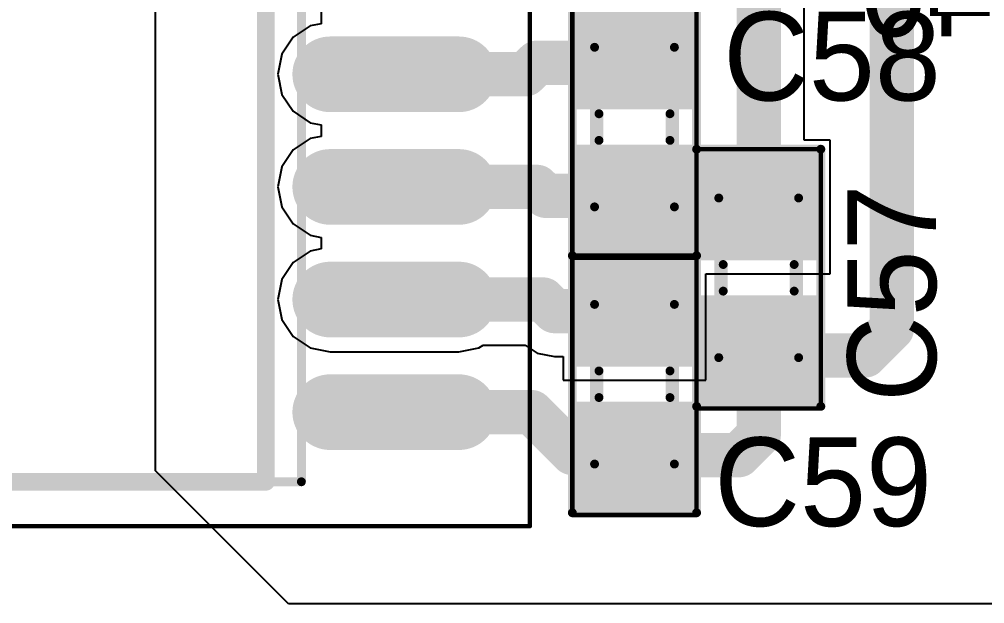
# Model space of a CAD drawing. Header units: millimetres. Extents: x 29 to 180, y 30 to 200.
# Drawn here: x 163.07 to 173.95, y 126.3 to 132.89 of the extents above; entities that cross this region are included whole.
import ezdxf

# ---------------------------------------------------------------- set-up
doc = ezdxf.new("R2010")
doc.units = ezdxf.units.MM
for name, color, linetype in [('BottomLayer', 5, 'Continuous'), ('BottomOverlay', 54, 'Continuous'), ('Mechanical13', 56, 'Continuous'), ('Mechanical15', 56, 'Continuous'), ('TopLayer', 1, 'Continuous'), ('TopOverlay', 2, 'Continuous'), ('TopPaste', 8, 'Continuous'), ('TopSolder', 216, 'Continuous')]:
    doc.layers.add(name, color=color, linetype=linetype)

# ---------------------------------------------------------------- blocks, each defined once
blk = doc.blocks.new('SMD_C_0603_627')
at = {"layer": 'Mechanical13', "const_width": 0.0999998}
for points in [[(-0.90000074, 0.4499991), (-0.90000074, -0.45000164)], [(-0.90000074, 0.4499991), (0.8999982, 0.4499991)], [(0.8999982, 0.4499991), (0.8999982, -0.45000164)], [(-0.90000074, -0.45000164), (0.8999982, -0.45000164)]]:
    blk.add_lwpolyline(points, dxfattribs=at)
at = {"layer": 'Mechanical13', "const_width": 0.0499999}
for points in [[(-0.9249994199999999, 0.4499991, 1), (-0.8750020599999999, 0.4499991, 1)], [(-0.9249994199999999, 0.4499991, 1), (-0.8750020599999999, 0.4499991, 1)], [(0.8749995199999999, 0.4499991, 1), (0.9249968799999999, 0.4499991, 1)], [(0.8749995199999999, 0.4499991, 1), (0.9249968799999999, 0.4499991, 1)], [(-0.9249994199999999, -0.45000164, 1), (-0.8750020599999999, -0.45000164, 1)], [(-0.9249994199999999, -0.45000164, 1), (-0.8750020599999999, -0.45000164, 1)], [(0.8749995199999999, -0.45000164, 1), (0.9249968799999999, -0.45000164, 1)], [(0.8749995199999999, -0.45000164, 1), (0.9249968799999999, -0.45000164, 1)]]:
    blk.add_lwpolyline(points, format="xyb", close=True, dxfattribs=at)
at = {"layer": 'Mechanical15', "const_width": 0.0499999}
for points in [[(-1.47500086, 0.7000011399999999), (-1.47500086, -0.7000011399999999)], [(-1.47500086, 0.7000011399999999), (1.44999964, 0.7000011399999999)], [(1.44999964, 0.7000011399999999), (1.44999964, -0.7000011399999999)], [(-1.47500086, -0.7000011399999999), (1.44999964, -0.7000011399999999)]]:
    blk.add_lwpolyline(points, dxfattribs=at)
at = {"layer": 'Mechanical15', "const_width": 0.02499868}
for points in [[(-1.4875002, 0.7000011399999999, 1), (-1.46250152, 0.7000011399999999, 1)], [(-1.4875002, 0.7000011399999999, 1), (-1.46250152, 0.7000011399999999, 1)], [(1.4375003, 0.7000011399999999, 1), (1.46249898, 0.7000011399999999, 1)], [(1.4375003, 0.7000011399999999, 1), (1.46249898, 0.7000011399999999, 1)], [(-1.4875002, -0.7000011399999999, 1), (-1.46250152, -0.7000011399999999, 1)], [(-1.4875002, -0.7000011399999999, 1), (-1.46250152, -0.7000011399999999, 1)], [(1.4375003, -0.7000011399999999, 1), (1.46249898, -0.7000011399999999, 1)], [(1.4375003, -0.7000011399999999, 1), (1.46249898, -0.7000011399999999, 1)]]:
    blk.add_lwpolyline(points, format="xyb", close=True, dxfattribs=at)
at = {"layer": 'TopLayer'}
for points in [[(-0.30000194, -0.5499989), (-0.30000194, 0.5499989), (-1.29999994, -0.5499989), (-1.29999994, 0.5499989)], [(1.2999974, -0.5499989), (1.2999974, 0.5499989), (0.2999994, -0.5499989), (0.2999994, 0.5499989)]]:
    blk.add_solid(points, dxfattribs=at)
at = {"layer": 'TopOverlay', "const_width": 0.0999998}
for points in [[(-1.44999964, 0.7000011399999999), (-1.44999964, -0.7000011399999999)], [(-1.44999964, 0.7000011399999999), (1.44999964, 0.7000011399999999)], [(1.44999964, 0.7000011399999999), (1.44999964, -0.7000011399999999)], [(-0.1499997, 0.3999992), (0.1499997, 0.3999992)], [(-0.1499997, -0.40000174), (0.1499997, -0.40000174)], [(-1.44999964, -0.7000011399999999), (1.44999964, -0.7000011399999999)]]:
    blk.add_lwpolyline(points, dxfattribs=at)
at = {"layer": 'TopOverlay', "const_width": 0.0499999}
for points in [[(-1.47499832, 0.7000011399999999, 1), (-1.42500096, 0.7000011399999999, 1)], [(-1.47499832, 0.7000011399999999, 1), (-1.42500096, 0.7000011399999999, 1)], [(1.42500096, 0.7000011399999999, 1), (1.47499832, 0.7000011399999999, 1)], [(1.42500096, 0.7000011399999999, 1), (1.47499832, 0.7000011399999999, 1)], [(-0.17499838, 0.3999992, 1), (-0.12500102, 0.3999992, 1)], [(0.12500102, 0.3999992, 1), (0.17499838, 0.3999992, 1)], [(-0.17499838, -0.40000174, 1), (-0.12500102, -0.40000174, 1)], [(0.12500102, -0.40000174, 1), (0.17499838, -0.40000174, 1)], [(-1.47499832, -0.7000011399999999, 1), (-1.42500096, -0.7000011399999999, 1)], [(-1.47499832, -0.7000011399999999, 1), (-1.42500096, -0.7000011399999999, 1)], [(1.42500096, -0.7000011399999999, 1), (1.47499832, -0.7000011399999999, 1)], [(1.42500096, -0.7000011399999999, 1), (1.47499832, -0.7000011399999999, 1)]]:
    blk.add_lwpolyline(points, format="xyb", close=True, dxfattribs=at)
at = {"layer": 'TopPaste'}
for points in [[(-0.30000194, -0.5499989), (-0.30000194, 0.5499989), (-1.29999994, -0.5499989), (-1.29999994, 0.5499989)], [(1.2999974, -0.5499989), (1.2999974, 0.5499989), (0.2999994, -0.5499989), (0.2999994, 0.5499989)]]:
    blk.add_solid(points, dxfattribs=at)
at = {"layer": 'TopSolder'}
for points in [[(-0.19840194, -0.6515989), (-0.19840194, 0.6515989), (-1.40159994, -0.6515989), (-1.40159994, 0.6515989)], [(1.4015974, -0.6515989), (1.4015974, 0.6515989), (0.1983994, -0.6515989), (0.1983994, 0.6515989)]]:
    blk.add_solid(points, dxfattribs=at)
blk = doc.blocks.new('SMD_C_0603_628')
at = {"layer": 'Mechanical13', "const_width": 0.0999998}
for points in [[(-0.90000074, 0.4499991), (-0.90000074, -0.45000164)], [(-0.90000074, 0.4499991), (0.8999982, 0.4499991)], [(0.8999982, 0.4499991), (0.8999982, -0.45000164)], [(-0.90000074, -0.45000164), (0.8999982, -0.45000164)]]:
    blk.add_lwpolyline(points, dxfattribs=at)
at = {"layer": 'Mechanical13', "const_width": 0.0499999}
for points in [[(-0.9249994199999999, 0.4499991, 1), (-0.8750020599999999, 0.4499991, 1)], [(-0.9249994199999999, 0.4499991, 1), (-0.8750020599999999, 0.4499991, 1)], [(0.8749995199999999, 0.4499991, 1), (0.9249968799999999, 0.4499991, 1)], [(0.8749995199999999, 0.4499991, 1), (0.9249968799999999, 0.4499991, 1)], [(-0.9249994199999999, -0.45000164, 1), (-0.8750020599999999, -0.45000164, 1)], [(-0.9249994199999999, -0.45000164, 1), (-0.8750020599999999, -0.45000164, 1)], [(0.8749995199999999, -0.45000164, 1), (0.9249968799999999, -0.45000164, 1)], [(0.8749995199999999, -0.45000164, 1), (0.9249968799999999, -0.45000164, 1)]]:
    blk.add_lwpolyline(points, format="xyb", close=True, dxfattribs=at)
at = {"layer": 'Mechanical15', "const_width": 0.0499999}
for points in [[(-1.47500086, 0.7000011399999999), (-1.47500086, -0.7000011399999999)], [(-1.47500086, 0.7000011399999999), (1.44999964, 0.7000011399999999)], [(1.44999964, 0.7000011399999999), (1.44999964, -0.7000011399999999)], [(-1.47500086, -0.7000011399999999), (1.44999964, -0.7000011399999999)]]:
    blk.add_lwpolyline(points, dxfattribs=at)
at = {"layer": 'Mechanical15', "const_width": 0.02499868}
for points in [[(-1.4875002, 0.7000011399999999, 1), (-1.46250152, 0.7000011399999999, 1)], [(-1.4875002, 0.7000011399999999, 1), (-1.46250152, 0.7000011399999999, 1)], [(1.4375003, 0.7000011399999999, 1), (1.46249898, 0.7000011399999999, 1)], [(1.4375003, 0.7000011399999999, 1), (1.46249898, 0.7000011399999999, 1)], [(-1.4875002, -0.7000011399999999, 1), (-1.46250152, -0.7000011399999999, 1)], [(-1.4875002, -0.7000011399999999, 1), (-1.46250152, -0.7000011399999999, 1)], [(1.4375003, -0.7000011399999999, 1), (1.46249898, -0.7000011399999999, 1)], [(1.4375003, -0.7000011399999999, 1), (1.46249898, -0.7000011399999999, 1)]]:
    blk.add_lwpolyline(points, format="xyb", close=True, dxfattribs=at)
at = {"layer": 'TopLayer'}
for points in [[(-0.30000194, -0.5499989), (-0.30000194, 0.5499989), (-1.29999994, -0.5499989), (-1.29999994, 0.5499989)], [(1.2999974, -0.5499989), (1.2999974, 0.5499989), (0.2999994, -0.5499989), (0.2999994, 0.5499989)]]:
    blk.add_solid(points, dxfattribs=at)
at = {"layer": 'TopOverlay', "const_width": 0.0999998}
for points in [[(-1.44999964, 0.7000011399999999), (-1.44999964, -0.7000011399999999)], [(-1.44999964, 0.7000011399999999), (1.44999964, 0.7000011399999999)], [(1.44999964, 0.7000011399999999), (1.44999964, -0.7000011399999999)], [(-0.1499997, 0.3999992), (0.1499997, 0.3999992)], [(-0.1499997, -0.40000174), (0.1499997, -0.40000174)], [(-1.44999964, -0.7000011399999999), (1.44999964, -0.7000011399999999)]]:
    blk.add_lwpolyline(points, dxfattribs=at)
at = {"layer": 'TopOverlay', "const_width": 0.0499999}
for points in [[(-1.47499832, 0.7000011399999999, 1), (-1.42500096, 0.7000011399999999, 1)], [(-1.47499832, 0.7000011399999999, 1), (-1.42500096, 0.7000011399999999, 1)], [(1.42500096, 0.7000011399999999, 1), (1.47499832, 0.7000011399999999, 1)], [(1.42500096, 0.7000011399999999, 1), (1.47499832, 0.7000011399999999, 1)], [(-0.17499838, 0.3999992, 1), (-0.12500102, 0.3999992, 1)], [(0.12500102, 0.3999992, 1), (0.17499838, 0.3999992, 1)], [(-0.17499838, -0.40000174, 1), (-0.12500102, -0.40000174, 1)], [(0.12500102, -0.40000174, 1), (0.17499838, -0.40000174, 1)], [(-1.47499832, -0.7000011399999999, 1), (-1.42500096, -0.7000011399999999, 1)], [(-1.47499832, -0.7000011399999999, 1), (-1.42500096, -0.7000011399999999, 1)], [(1.42500096, -0.7000011399999999, 1), (1.47499832, -0.7000011399999999, 1)], [(1.42500096, -0.7000011399999999, 1), (1.47499832, -0.7000011399999999, 1)]]:
    blk.add_lwpolyline(points, format="xyb", close=True, dxfattribs=at)
at = {"layer": 'TopPaste'}
for points in [[(-0.30000194, -0.5499989), (-0.30000194, 0.5499989), (-1.29999994, -0.5499989), (-1.29999994, 0.5499989)], [(1.2999974, -0.5499989), (1.2999974, 0.5499989), (0.2999994, -0.5499989), (0.2999994, 0.5499989)]]:
    blk.add_solid(points, dxfattribs=at)
at = {"layer": 'TopSolder'}
for points in [[(-0.19840194, -0.6515989), (-0.19840194, 0.6515989), (-1.40159994, -0.6515989), (-1.40159994, 0.6515989)], [(1.4015974, -0.6515989), (1.4015974, 0.6515989), (0.1983994, -0.6515989), (0.1983994, 0.6515989)]]:
    blk.add_solid(points, dxfattribs=at)
blk = doc.blocks.new('SMD_C_0603_629')
at = {"layer": 'Mechanical13', "const_width": 0.0999998}
for points in [[(-0.90000074, 0.4499991), (-0.90000074, -0.45000164)], [(-0.90000074, 0.4499991), (0.8999982, 0.4499991)], [(0.8999982, 0.4499991), (0.8999982, -0.45000164)], [(-0.90000074, -0.45000164), (0.8999982, -0.45000164)]]:
    blk.add_lwpolyline(points, dxfattribs=at)
at = {"layer": 'Mechanical13', "const_width": 0.0499999}
for points in [[(-0.9249994199999999, 0.4499991, 1), (-0.8750020599999999, 0.4499991, 1)], [(-0.9249994199999999, 0.4499991, 1), (-0.8750020599999999, 0.4499991, 1)], [(0.8749995199999999, 0.4499991, 1), (0.9249968799999999, 0.4499991, 1)], [(0.8749995199999999, 0.4499991, 1), (0.9249968799999999, 0.4499991, 1)], [(-0.9249994199999999, -0.45000164, 1), (-0.8750020599999999, -0.45000164, 1)], [(-0.9249994199999999, -0.45000164, 1), (-0.8750020599999999, -0.45000164, 1)], [(0.8749995199999999, -0.45000164, 1), (0.9249968799999999, -0.45000164, 1)], [(0.8749995199999999, -0.45000164, 1), (0.9249968799999999, -0.45000164, 1)]]:
    blk.add_lwpolyline(points, format="xyb", close=True, dxfattribs=at)
at = {"layer": 'Mechanical15', "const_width": 0.0499999}
for points in [[(-1.47500086, 0.7000011399999999), (-1.47500086, -0.7000011399999999)], [(-1.47500086, 0.7000011399999999), (1.44999964, 0.7000011399999999)], [(1.44999964, 0.7000011399999999), (1.44999964, -0.7000011399999999)], [(-1.47500086, -0.7000011399999999), (1.44999964, -0.7000011399999999)]]:
    blk.add_lwpolyline(points, dxfattribs=at)
at = {"layer": 'Mechanical15', "const_width": 0.02499868}
for points in [[(-1.4875002, 0.7000011399999999, 1), (-1.46250152, 0.7000011399999999, 1)], [(-1.4875002, 0.7000011399999999, 1), (-1.46250152, 0.7000011399999999, 1)], [(1.4375003, 0.7000011399999999, 1), (1.46249898, 0.7000011399999999, 1)], [(1.4375003, 0.7000011399999999, 1), (1.46249898, 0.7000011399999999, 1)], [(-1.4875002, -0.7000011399999999, 1), (-1.46250152, -0.7000011399999999, 1)], [(-1.4875002, -0.7000011399999999, 1), (-1.46250152, -0.7000011399999999, 1)], [(1.4375003, -0.7000011399999999, 1), (1.46249898, -0.7000011399999999, 1)], [(1.4375003, -0.7000011399999999, 1), (1.46249898, -0.7000011399999999, 1)]]:
    blk.add_lwpolyline(points, format="xyb", close=True, dxfattribs=at)
at = {"layer": 'TopLayer'}
for points in [[(-0.30000194, -0.5499989), (-0.30000194, 0.5499989), (-1.29999994, -0.5499989), (-1.29999994, 0.5499989)], [(1.2999974, -0.5499989), (1.2999974, 0.5499989), (0.2999994, -0.5499989), (0.2999994, 0.5499989)]]:
    blk.add_solid(points, dxfattribs=at)
at = {"layer": 'TopOverlay', "const_width": 0.0999998}
for points in [[(-1.44999964, 0.7000011399999999), (-1.44999964, -0.7000011399999999)], [(-1.44999964, 0.7000011399999999), (1.44999964, 0.7000011399999999)], [(1.44999964, 0.7000011399999999), (1.44999964, -0.7000011399999999)], [(-0.1499997, 0.3999992), (0.1499997, 0.3999992)], [(-0.1499997, -0.40000174), (0.1499997, -0.40000174)], [(-1.44999964, -0.7000011399999999), (1.44999964, -0.7000011399999999)]]:
    blk.add_lwpolyline(points, dxfattribs=at)
at = {"layer": 'TopOverlay', "const_width": 0.0499999}
for points in [[(-1.47499832, 0.7000011399999999, 1), (-1.42500096, 0.7000011399999999, 1)], [(-1.47499832, 0.7000011399999999, 1), (-1.42500096, 0.7000011399999999, 1)], [(1.42500096, 0.7000011399999999, 1), (1.47499832, 0.7000011399999999, 1)], [(1.42500096, 0.7000011399999999, 1), (1.47499832, 0.7000011399999999, 1)], [(-0.17499838, 0.3999992, 1), (-0.12500102, 0.3999992, 1)], [(0.12500102, 0.3999992, 1), (0.17499838, 0.3999992, 1)], [(-0.17499838, -0.40000174, 1), (-0.12500102, -0.40000174, 1)], [(0.12500102, -0.40000174, 1), (0.17499838, -0.40000174, 1)], [(-1.47499832, -0.7000011399999999, 1), (-1.42500096, -0.7000011399999999, 1)], [(-1.47499832, -0.7000011399999999, 1), (-1.42500096, -0.7000011399999999, 1)], [(1.42500096, -0.7000011399999999, 1), (1.47499832, -0.7000011399999999, 1)], [(1.42500096, -0.7000011399999999, 1), (1.47499832, -0.7000011399999999, 1)]]:
    blk.add_lwpolyline(points, format="xyb", close=True, dxfattribs=at)
at = {"layer": 'TopPaste'}
for points in [[(-0.30000194, -0.5499989), (-0.30000194, 0.5499989), (-1.29999994, -0.5499989), (-1.29999994, 0.5499989)], [(1.2999974, -0.5499989), (1.2999974, 0.5499989), (0.2999994, -0.5499989), (0.2999994, 0.5499989)]]:
    blk.add_solid(points, dxfattribs=at)
at = {"layer": 'TopSolder'}
for points in [[(-0.19840194, -0.6515989), (-0.19840194, 0.6515989), (-1.40159994, -0.6515989), (-1.40159994, 0.6515989)], [(1.4015974, -0.6515989), (1.4015974, 0.6515989), (0.1983994, -0.6515989), (0.1983994, 0.6515989)]]:
    blk.add_solid(points, dxfattribs=at)
blk = doc.blocks.new('RW_20_750')
at = {"layer": 'Mechanical13', "const_width": 0.0999998}
for points in [[(3.80000002, -6.4999997), (3.80000002, 6.4999997)], [(-3.80000002, -6.4999997), (3.80000002, -6.4999997)]]:
    blk.add_lwpolyline(points, dxfattribs=at)
at = {"layer": 'Mechanical13', "const_width": 0.0499999}
blk.add_lwpolyline([(3.77500134, -6.4999997, 1), (3.8249987, -6.4999997, 1)], format="xyb", close=True, dxfattribs=at)
blk.add_lwpolyline([(3.77500134, -6.4999997, 1), (3.8249987, -6.4999997, 1)], format="xyb", close=True, dxfattribs=at)
at = {"layer": 'Mechanical15', "const_width": 0.0499999}
for points in [[(6.37499868, -7.00000124), (6.37499868, 7.00000124)], [(-6.37500122, -7.00000124), (6.37499868, -7.00000124)]]:
    blk.add_lwpolyline(points, dxfattribs=at)
at = {"layer": 'Mechanical15', "const_width": 0.02499868}
blk.add_lwpolyline([(6.362499339999999, -7.00000124, 1), (6.38749802, -7.00000124, 1)], format="xyb", close=True, dxfattribs=at)
blk.add_lwpolyline([(6.362499339999999, -7.00000124, 1), (6.38749802, -7.00000124, 1)], format="xyb", close=True, dxfattribs=at)
at = {"layer": 'TopLayer', "const_width": 0.6500012399999999}
for points in [[(4.12500064, -1.905), (5.575000279999999, -1.905)], [(4.12500064, -3.175), (5.575000279999999, -3.175)], [(4.12500064, -4.444999999999999), (5.575000279999999, -4.444999999999999)], [(4.12500064, -5.715), (5.575000279999999, -5.715)]]:
    blk.add_lwpolyline(points, dxfattribs=at)
at = {"layer": 'TopLayer', "const_width": 0.32500062}
for points in [[(3.9625016, -1.905, 1), (4.28749968, -1.905, 1)], [(5.41250124, -1.905, 1), (5.73749932, -1.905, 1)], [(3.9625016, -3.175, 1), (4.28749968, -3.175, 1)], [(5.41250124, -3.175, 1), (5.73749932, -3.175, 1)], [(3.9625016, -4.444999999999999, 1), (4.28749968, -4.444999999999999, 1)], [(5.41250124, -4.444999999999999, 1), (5.73749932, -4.444999999999999, 1)], [(3.9625016, -5.715, 1), (4.28749968, -5.715, 1)], [(5.41250124, -5.715, 1), (5.73749932, -5.715, 1)]]:
    blk.add_lwpolyline(points, format="xyb", close=True, dxfattribs=at)
at = {"layer": 'TopOverlay', "const_width": 0.1999996}
for points in [[(3.39999828, -6.4999997), (3.39999828, 6.4999997)], [(-3.40000082, -6.4999997), (3.39999828, -6.4999997)]]:
    blk.add_lwpolyline(points, dxfattribs=at)
at = {"layer": 'TopOverlay', "const_width": 0.0999998}
blk.add_lwpolyline([(3.34999838, -6.4999997, 1), (3.44999818, -6.4999997, 1)], format="xyb", close=True, dxfattribs=at)
blk.add_lwpolyline([(3.34999838, -6.4999997, 1), (3.44999818, -6.4999997, 1)], format="xyb", close=True, dxfattribs=at)
at = {"layer": 'TopPaste', "const_width": 0.6500012399999999}
for points in [[(4.12500064, -1.905), (5.575000279999999, -1.905)], [(4.12500064, -3.175), (5.575000279999999, -3.175)], [(4.12500064, -4.444999999999999), (5.575000279999999, -4.444999999999999)], [(4.12500064, -5.715), (5.575000279999999, -5.715)]]:
    blk.add_lwpolyline(points, dxfattribs=at)
at = {"layer": 'TopPaste', "const_width": 0.32500062}
for points in [[(3.9625016, -1.905, 1), (4.28749968, -1.905, 1)], [(5.41250124, -1.905, 1), (5.73749932, -1.905, 1)], [(3.9625016, -3.175, 1), (4.28749968, -3.175, 1)], [(5.41250124, -3.175, 1), (5.73749932, -3.175, 1)], [(3.9625016, -4.444999999999999, 1), (4.28749968, -4.444999999999999, 1)], [(5.41250124, -4.444999999999999, 1), (5.73749932, -4.444999999999999, 1)], [(3.9625016, -5.715, 1), (4.28749968, -5.715, 1)], [(5.41250124, -5.715, 1), (5.73749932, -5.715, 1)]]:
    blk.add_lwpolyline(points, format="xyb", close=True, dxfattribs=at)
at = {"layer": 'TopSolder', "const_width": 0.85320124}
for points in [[(4.12500064, -1.905), (5.575000279999999, -1.905)], [(4.12500064, -3.175), (5.575000279999999, -3.175)], [(4.12500064, -4.444999999999999), (5.575000279999999, -4.444999999999999)], [(4.12500064, -5.715), (5.575000279999999, -5.715)]]:
    blk.add_lwpolyline(points, dxfattribs=at)
at = {"layer": 'TopSolder', "const_width": 0.42660062}
for points in [[(3.9117016, -1.905, 1), (4.33829968, -1.905, 1)], [(5.361701239999999, -1.905, 1), (5.788299319999999, -1.905, 1)], [(3.9117016, -3.175, 1), (4.33829968, -3.175, 1)], [(5.361701239999999, -3.175, 1), (5.788299319999999, -3.175, 1)], [(3.9117016, -4.444999999999999, 1), (4.33829968, -4.444999999999999, 1)], [(5.361701239999999, -4.444999999999999, 1), (5.788299319999999, -4.444999999999999, 1)], [(3.9117016, -5.715, 1), (4.33829968, -5.715, 1)], [(5.361701239999999, -5.715, 1), (5.788299319999999, -5.715, 1)]]:
    blk.add_lwpolyline(points, format="xyb", close=True, dxfattribs=at)

msp = doc.modelspace()

# ---------------------------------------------------------------- linework, layer by layer
at = {"layer": 'BottomLayer'}
for p, q in [((164.60000608, 127.80000348), (164.59999846, 140.4999984)), ((166.10000308, 126.3000014), (164.60000608, 127.80000348)), ((177.89999472, 126.29999886), (166.10000308, 126.3000014))]:
    msp.add_line(p, q, dxfattribs=at)
at = {"layer": 'TopLayer'}
for p, q in [((164.600001, 127.80000094), (164.600001, 140.50000094)), ((171.91387004, 131.69999822), (171.91387004, 133.1953775)), ((166.4697585, 132.9697493), (166.4697585, 132.8402601)), ((166.34483368, 132.81541128), (166.1533126, 132.687441)), ((166.4697585, 132.8402601), (166.34483368, 132.81541128)), ((166.1533126, 132.687441), (166.02534232, 132.49591992)), ((166.02534232, 132.49591992), (165.98040464, 132.2700047)), ((165.98040464, 132.2700047), (166.02534232, 132.04408948)), ((166.02534232, 132.04408948), (166.1533126, 131.8525684)), ((166.1533126, 131.8525684), (166.34483368, 131.72459812)), ((166.34483368, 131.72459812), (166.4697585, 131.6997493)), ((166.4697585, 131.6997493), (166.4697585, 131.5702601)), ((171.9138675, 131.69998552), (171.91387004, 131.69999822)), ((171.9138675, 131.52900034), (171.9138675, 131.69998552)), ((166.4697585, 131.5702601), (166.34483368, 131.54541128)), ((166.34483368, 131.54541128), (166.1533126, 131.417441)), ((172.20399392, 131.52900034), (171.9138675, 131.52900034)), ((172.20399392, 130.02100234), (172.20399392, 131.52900034)), ((166.1533126, 131.417441), (166.02534232, 131.22591992)), ((166.02534232, 131.22591992), (165.98040464, 131.0000047)), ((165.98040464, 131.0000047), (166.02534232, 130.77408948)), ((166.02534232, 130.77408948), (166.1533126, 130.5825684)), ((166.1533126, 130.5825684), (166.34483368, 130.45459812)), ((166.34483368, 130.45459812), (166.4697585, 130.4297493)), ((166.4697585, 130.4297493), (166.4697585, 130.3002601)), ((166.34483368, 130.27541128), (166.1533126, 130.147441)), ((166.4697585, 130.3002601), (166.34483368, 130.27541128)), ((166.1533126, 130.147441), (166.02534232, 129.95591992)), ((166.02534232, 129.95591992), (165.98040464, 129.7300047)), ((170.80399418, 128.82100474), (170.80399418, 130.02100234)), ((170.80399418, 130.02100234), (172.20399392, 130.02100234)), ((165.98040464, 129.7300047), (166.02534232, 129.50408948)), ((166.02534232, 129.50408948), (166.1533126, 129.3125684)), ((166.1533126, 129.3125684), (166.34483368, 129.18459812)), ((166.34483368, 129.18459812), (166.5707489, 129.13966044)), ((168.02074854, 129.13966044), (168.24666376, 129.18459812)), ((168.24666376, 129.18459812), (168.29385696, 129.21613222)), ((168.29385696, 129.21613222), (168.76732566, 129.21613222)), ((168.76732566, 129.21613222), (168.90334774, 129.1252434)), ((166.5707489, 129.13966044), (168.02074854, 129.13966044)), ((168.90334774, 129.1252434), (169.09999962, 129.0861274)), ((169.09999962, 129.0861274), (169.19599638, 129.0861274)), ((169.19599638, 129.0861274), (169.19599638, 128.82100474)), ((169.19599638, 128.82100474), (170.80399418, 128.82100474)), ((166.10000054, 126.3000014), (164.600001, 127.80000094)), ((177.90000234, 126.3000014), (166.10000054, 126.3000014))]:
    msp.add_line(p, q, dxfattribs=at)
at = {"layer": 'TopLayer', "const_width": 0.499999}
for points in [[(172.89999964, 129.40000028), (172.89999964, 133.5999995)], [(171.39999756, 131.69999822), (171.39999756, 133.45000742)], [(168.77000536, 132.2700047), (168.90000002, 132.39999936)], [(168.90000002, 132.39999936), (169.99999782, 132.39999936)], [(167.6499949, 132.2700047), (168.77000536, 132.2700047)], [(171.39999502, 131.69999568), (171.39999756, 131.69999822)], [(171.39999502, 130.77500134), (171.39999502, 131.69999568)], [(167.6499949, 131.0000047), (168.8999924, 131.0000047)], [(168.8999924, 131.0000047), (168.99999728, 130.89999982)], [(168.99999728, 130.89999982), (169.99999782, 130.89999982)], [(167.6499949, 129.7300047), (168.9699948, 129.7300047)], [(168.9699948, 129.7300047), (169.09999962, 129.59999988)], [(169.09999962, 129.59999988), (169.89999802, 129.59999988)], [(172.60000024, 129.10000088), (172.89999964, 129.40000028)], [(171.39999756, 128.20000014), (171.39999756, 129.20000068)], [(171.49999736, 129.10000088), (172.60000024, 129.10000088)], [(167.6499949, 128.4600047), (168.83999506, 128.4600047)], [(168.83999506, 128.4600047), (169.29999922, 128.00000054)], [(171.17500182, 127.9750044), (171.39999756, 128.20000014)], [(169.29999922, 128.00000054), (169.99999782, 128.00000054)], [(169.99999528, 127.9750044), (171.17500182, 127.9750044)]]:
    msp.add_lwpolyline(points, dxfattribs=at)
at = {"layer": 'TopLayer', "const_width": 0.2499995}
for points in [[(168.77500154, 132.39999936, 1), (169.0249985, 132.39999936, 1)], [(168.77500154, 132.39999936, 1), (169.0249985, 132.39999936, 1)], [(169.87499934, 132.39999936, 1), (170.1249963, 132.39999936, 1)], [(167.52499642, 132.2700047, 1), (167.77499338, 132.2700047, 1)], [(168.64500688, 132.2700047, 1), (168.89500384, 132.2700047, 1)], [(168.64500688, 132.2700047, 1), (168.89500384, 132.2700047, 1)], [(171.27499654, 131.69999568, 1), (171.5249935, 131.69999568, 1)], [(171.27499654, 131.69999568, 1), (171.5249935, 131.69999568, 1)], [(171.27499908, 131.69999822, 1), (171.52499604, 131.69999822, 1)], [(171.27499908, 131.69999822, 1), (171.52499604, 131.69999822, 1)], [(167.52499642, 131.0000047, 1), (167.77499338, 131.0000047, 1)], [(168.77499392, 131.0000047, 1), (169.02499088, 131.0000047, 1)], [(168.77499392, 131.0000047, 1), (169.02499088, 131.0000047, 1)], [(168.8749988, 130.89999982, 1), (169.12499576, 130.89999982, 1)], [(168.8749988, 130.89999982, 1), (169.12499576, 130.89999982, 1)], [(169.87499934, 130.89999982, 1), (170.1249963, 130.89999982, 1)], [(171.27499654, 130.77500134, 1), (171.5249935, 130.77500134, 1)], [(167.52499642, 129.7300047, 1), (167.77499338, 129.7300047, 1)], [(168.84499632, 129.7300047, 1), (169.09499328, 129.7300047, 1)], [(168.84499632, 129.7300047, 1), (169.09499328, 129.7300047, 1)], [(168.97500114, 129.59999988, 1), (169.2249981, 129.59999988, 1)], [(168.97500114, 129.59999988, 1), (169.2249981, 129.59999988, 1)], [(169.77499954, 129.59999988, 1), (170.0249965, 129.59999988, 1)], [(172.77500116, 129.40000028, 1), (173.02499812, 129.40000028, 1)], [(172.77500116, 129.40000028, 1), (173.02499812, 129.40000028, 1)], [(171.27499908, 129.20000068, 1), (171.52499604, 129.20000068, 1)], [(171.37499888, 129.10000088, 1), (171.62499584, 129.10000088, 1)], [(172.47500176, 129.10000088, 1), (172.72499872, 129.10000088, 1)], [(172.47500176, 129.10000088, 1), (172.72499872, 129.10000088, 1)], [(167.52499642, 128.4600047, 1), (167.77499338, 128.4600047, 1)], [(168.71499658, 128.4600047, 1), (168.96499354, 128.4600047, 1)], [(168.71499658, 128.4600047, 1), (168.96499354, 128.4600047, 1)], [(171.27499908, 128.20000014, 1), (171.52499604, 128.20000014, 1)], [(171.27499908, 128.20000014, 1), (171.52499604, 128.20000014, 1)], [(169.17500074, 128.00000054, 1), (169.4249977, 128.00000054, 1)], [(169.17500074, 128.00000054, 1), (169.4249977, 128.00000054, 1)], [(169.8749968, 127.9750044, 1), (170.12499376, 127.9750044, 1)], [(169.87499934, 128.00000054, 1), (170.1249963, 128.00000054, 1)], [(171.05000334, 127.9750044, 1), (171.3000003, 127.9750044, 1)], [(171.05000334, 127.9750044, 1), (171.3000003, 127.9750044, 1)]]:
    msp.add_lwpolyline(points, format="xyb", close=True, dxfattribs=at)

# ---------------------------------------------------------------- block references
for name, p, rotation in [('RW_20_750', (162.44574826, 134.1750047), 360), ('SMD_C_0603_628', (169.99999528, 131.67500462), 90), ('SMD_C_0603_627', (171.39999502, 129.97500294), 90), ('SMD_C_0603_629', (169.99999528, 128.77500534), 90)]:
    msp.add_blockref(name, p, dxfattribs=dict(rotation=rotation))

# ---------------------------------------------------------------- texts
at = {"layer": 'BottomOverlay', "text_generation_flag": 2}
msp.add_text('R40', height=1.00000054, dxfattribs=at).set_placement((174.99999798, 132.7000013))
at = {"layer": 'TopOverlay'}
for s, p in [('C58', (170.99999328, 131.97500402)), ('C59', (170.89999348, 127.17500346))]:
    msp.add_text(s, height=1.00000054, dxfattribs=at).set_placement(p)
msp.add_text('C57', height=1.00000054, rotation=90, dxfattribs=at).set_placement((173.39999356, 128.5750032))

doc.saveas('drawing.dxf')
